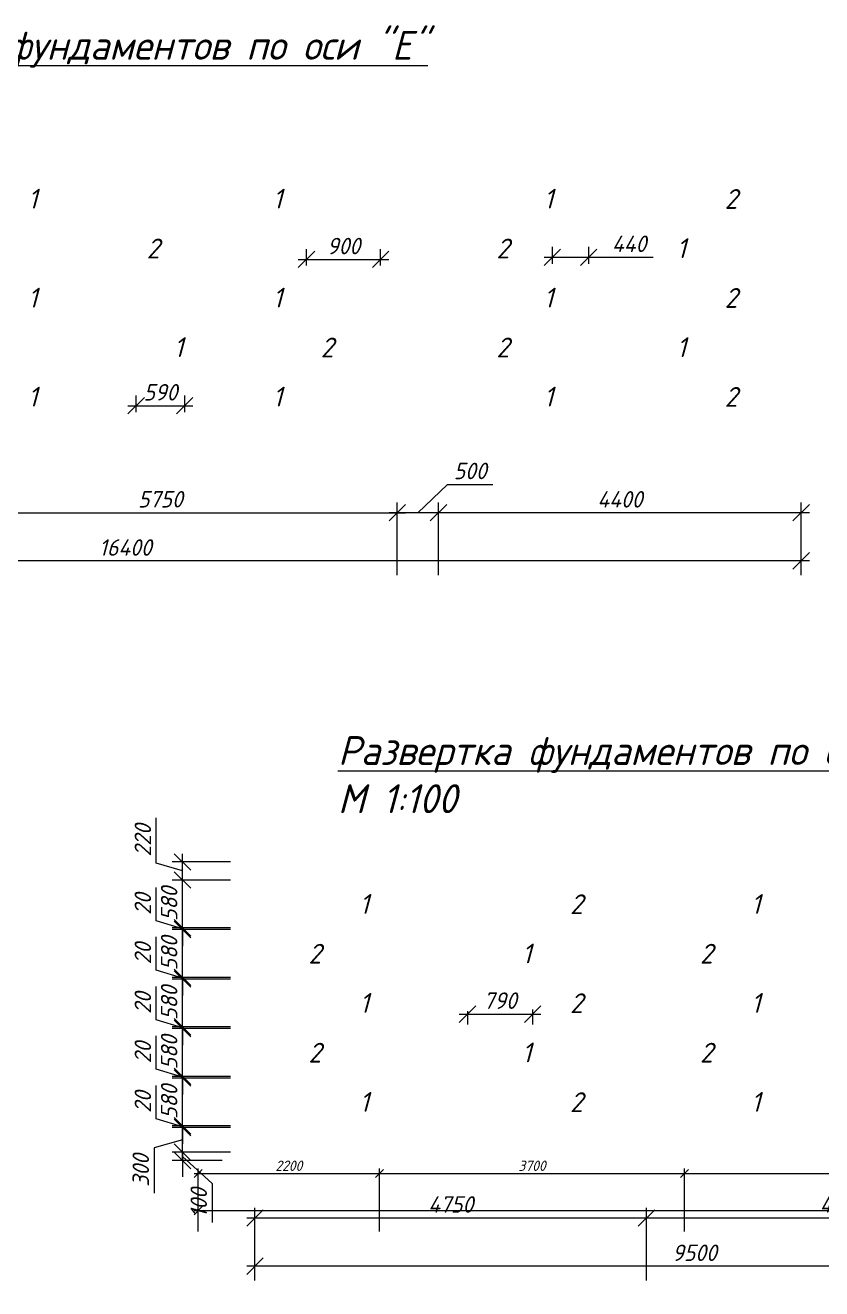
# Model space of a CAD drawing. Header units: millimetres. Extents: x 339888 to 1025294, y -263818 to -40540.
# Drawn here: x 983998 to 993661, y -227525 to -212206 of the extents above; entities that cross this region are included whole.
import ezdxf

# ---------------------------------------------------------------- set-up
doc = ezdxf.new("R2010")
doc.units = ezdxf.units.MM
doc.layers.get('0').update_dxf_attribs({"lineweight": 15})
for name, color, linetype, lineweight in [('0 @ 100', 7, 'Continuous', 15), ('Размеры', 250, 'Continuous', 18), ('Размеры @ 50', 250, 'Continuous', 18)]:
    doc.layers.add(name, color=color, linetype=linetype, lineweight=lineweight)
doc.styles.add('ГОСТ 2', font='GOST_Common Italic.ttf', dxfattribs={"height": 2})
doc.styles.add('ГОСТ 2.5', font='GOST_Common Italic.ttf', dxfattribs={"height": 2.5})
doc.styles.add('ГОСТ 3', font='GOST_Common Italic.ttf', dxfattribs={"height": 3})
doc.dimstyles.new('ГОСТ_2.5К', dxfattribs={"dimtxt": 2.5, "dimasz": 2, "dimexe": 1.25, "dimexo": 1, "dimtad": 1, "dimdec": 0, "dimtxsty": 'ГОСТ 2.5', "dimblk": 'OBLIQUE', "dimcen": -2, "dimdle": 1, "dimclrd": 251, "dimclre": 251, "dimclrt": 251, "dimadec": 1, "dimazin": 0, "dimtfac": 1, "dimtdec": 0, "dimtmove": 0, "dimatfit": 3, "dimfxl": 1, "dimlwd": 15, "dimlwe": 15, "dimarcsym": 1})
doc.dimstyles.new('ГОСТ_2К', dxfattribs={"dimtxt": 2, "dimasz": 2, "dimexe": 1.25, "dimexo": 1, "dimtad": 1, "dimdec": 0, "dimtxsty": 'ГОСТ 2', "dimblk": 'OBLIQUE', "dimcen": -2.5, "dimdle": 1, "dimclrd": 251, "dimclre": 251, "dimclrt": 256, "dimadec": 1, "dimazin": 0, "dimtfac": 1, "dimtdec": 0, "dimtmove": 0, "dimatfit": 3, "dimfxl": 1, "dimlwd": 15, "dimlwe": 15, "dimarcsym": 1})

# ---------------------------------------------------------------- blocks, each defined once
blk = doc.blocks.new('_Oblique')
at = {"color": 0, "linetype": 'ByBlock', "lineweight": -2}
blk.add_line((-0.5, -0.5), (0.5, 0.5), dxfattribs=at)
blk = doc.blocks.new('*D78')
at = {"layer": 'Defpoints', "color": 0, "lineweight": 15, "transparency": 16777216}
for p in [(988296, -226128), (986096, -226879), (988296, -226879)]:
    blk.add_point(p, dxfattribs=at)
at = {"layer": 'Размеры', "color": 251, "lineweight": 15, "transparency": 16777216}
for p, q in [((986096, -226829), (986096, -226066)), ((988296, -226829), (988296, -226066)), ((986046, -226128), (988346, -226128))]:
    blk.add_line(p, q, dxfattribs=at)
at = {"layer": 'Размеры', "color": 251, "lineweight": 15, "transparency": 16777216, "xscale": 100, "yscale": 100, "zscale": 100, "rotation": 180}
blk.add_blockref('_Oblique', (986096, -226128), dxfattribs=at)
at = {"layer": 'Размеры', "color": 251, "lineweight": 15, "transparency": 16777216, "xscale": 100, "yscale": 100, "zscale": 100}
blk.add_blockref('_Oblique', (988296, -226128), dxfattribs=at)
at = {"layer": 'Размеры', "color": 251, "transparency": 16777216, "insert": (987196, -226034), "char_height": 125, "attachment_point": 5, "style": 'ГОСТ 2.5'}
blk.add_mtext('2200', dxfattribs=at)
blk = doc.blocks.new('*D79')
at = {"layer": 'Defpoints', "color": 0, "lineweight": 15, "transparency": 16777216}
for p in [(991996, -226128), (988296, -226879), (991996, -226879)]:
    blk.add_point(p, dxfattribs=at)
at = {"layer": 'Размеры', "color": 251, "lineweight": 15, "transparency": 16777216}
for p, q in [((988296, -226829), (988296, -226066)), ((991996, -226829), (991996, -226066)), ((988246, -226128), (992046, -226128))]:
    blk.add_line(p, q, dxfattribs=at)
at = {"layer": 'Размеры', "color": 251, "lineweight": 15, "transparency": 16777216, "xscale": 100, "yscale": 100, "zscale": 100, "rotation": 180}
blk.add_blockref('_Oblique', (988296, -226128), dxfattribs=at)
at = {"layer": 'Размеры', "color": 251, "lineweight": 15, "transparency": 16777216, "xscale": 100, "yscale": 100, "zscale": 100}
blk.add_blockref('_Oblique', (991996, -226128), dxfattribs=at)
at = {"layer": 'Размеры', "color": 251, "transparency": 16777216, "insert": (990146, -226034), "char_height": 125, "attachment_point": 5, "style": 'ГОСТ 2.5'}
blk.add_mtext('3700', dxfattribs=at)
blk = doc.blocks.new('*D80')
at = {"layer": 'Defpoints', "color": 0, "lineweight": 15, "transparency": 16777216}
for p in [(997596, -226128), (991996, -226879), (997596, -226879)]:
    blk.add_point(p, dxfattribs=at)
at = {"layer": 'Размеры', "color": 251, "lineweight": 15, "transparency": 16777216}
for p, q in [((991996, -226829), (991996, -226066)), ((997596, -226829), (997596, -226066)), ((991946, -226128), (997646, -226128))]:
    blk.add_line(p, q, dxfattribs=at)
at = {"layer": 'Размеры', "color": 251, "lineweight": 15, "transparency": 16777216, "xscale": 100, "yscale": 100, "zscale": 100, "rotation": 180}
blk.add_blockref('_Oblique', (991996, -226128), dxfattribs=at)
at = {"layer": 'Размеры', "color": 251, "lineweight": 15, "transparency": 16777216, "xscale": 100, "yscale": 100, "zscale": 100}
blk.add_blockref('_Oblique', (997596, -226128), dxfattribs=at)
at = {"layer": 'Размеры', "color": 251, "transparency": 16777216, "insert": (994796, -226034), "char_height": 125, "attachment_point": 5, "style": 'ГОСТ 2.5'}
blk.add_mtext('5600', dxfattribs=at)
blk = doc.blocks.new('*D83')
at = {"layer": 'Defpoints', "color": 0, "lineweight": 15, "transparency": 16777216}
for p in [(986096, -226579), (986096, -226879), (1002496, -226879)]:
    blk.add_point(p, dxfattribs=at)
at = {"layer": 'Размеры', "color": 251, "lineweight": 15, "transparency": 16777216}
for p, q in [((986096, -226829), (986096, -226516)), ((1002496, -226829), (1002496, -226516)), ((1002546, -226579), (986046, -226579))]:
    blk.add_line(p, q, dxfattribs=at)
at = {"layer": 'Размеры', "color": 251, "lineweight": 15, "transparency": 16777216, "xscale": 100, "yscale": 100, "zscale": 100, "rotation": 180}
blk.add_blockref('_Oblique', (986096, -226579), dxfattribs=at)
at = {"layer": 'Размеры', "color": 251, "lineweight": 15, "transparency": 16777216, "xscale": 100, "yscale": 100, "zscale": 100}
blk.add_blockref('_Oblique', (1002496, -226579), dxfattribs=at)
at = {"layer": 'Размеры', "color": 251, "transparency": 16777216, "insert": (994296, -226485), "char_height": 125, "attachment_point": 5, "style": 'ГОСТ 2.5'}
blk.add_mtext('16400', dxfattribs=at)
blk = doc.blocks.new('*D145')
at = {"color": 251, "lineweight": 15, "transparency": 16777216}
for p, q in [((982662, -218116), (988612, -218116)), ((982762, -218874), (982762, -217991)), ((988512, -218874), (988512, -217991))]:
    blk.add_line(p, q, dxfattribs=at)
at = {"layer": 'Defpoints', "color": 0, "lineweight": 15, "transparency": 16777216}
for p in [(988512, -218116), (982762, -218974), (988512, -218974)]:
    blk.add_point(p, dxfattribs=at)
at = {"color": 251, "lineweight": 15, "transparency": 16777216, "xscale": 200, "yscale": 200, "zscale": 200, "rotation": 180}
blk.add_blockref('_Oblique', (982762, -218116), dxfattribs=at)
at = {"color": 251, "lineweight": 15, "transparency": 16777216, "xscale": 200, "yscale": 200, "zscale": 200}
blk.add_blockref('_Oblique', (988512, -218116), dxfattribs=at)
at = {"transparency": 16777216, "insert": (985637, -217953), "char_height": 200, "attachment_point": 5, "style": 'ГОСТ 2'}
blk.add_mtext('5750', dxfattribs=at)
blk = doc.blocks.new('*D146')
at = {"color": 251, "lineweight": 15, "transparency": 16777216}
for p, q in [((977012, -218874), (977012, -218575)), ((993412, -218874), (993412, -218575)), ((993512, -218700), (976912, -218700))]:
    blk.add_line(p, q, dxfattribs=at)
at = {"layer": 'Defpoints', "color": 0, "lineweight": 15, "transparency": 16777216}
for p in [(977012, -218700), (977012, -218974), (993412, -218974)]:
    blk.add_point(p, dxfattribs=at)
at = {"color": 251, "lineweight": 15, "transparency": 16777216, "xscale": 200, "yscale": 200, "zscale": 200, "rotation": 180}
blk.add_blockref('_Oblique', (977012, -218700), dxfattribs=at)
at = {"color": 251, "lineweight": 15, "transparency": 16777216, "xscale": 200, "yscale": 200, "zscale": 200}
blk.add_blockref('_Oblique', (993412, -218700), dxfattribs=at)
at = {"transparency": 16777216, "insert": (985212, -218538), "char_height": 200, "attachment_point": 5, "style": 'ГОСТ 2'}
blk.add_mtext('16400', dxfattribs=at)
blk = doc.blocks.new('*D147')
at = {"color": 251, "lineweight": 15, "transparency": 16777216}
for p, q in [((993512, -218116), (988912, -218116)), ((989012, -218874), (989012, -217991)), ((993412, -218874), (993412, -217991))]:
    blk.add_line(p, q, dxfattribs=at)
at = {"layer": 'Defpoints', "color": 0, "lineweight": 15, "transparency": 16777216}
for p in [(989012, -218116), (989012, -218974), (993412, -218974)]:
    blk.add_point(p, dxfattribs=at)
at = {"color": 251, "lineweight": 15, "transparency": 16777216, "xscale": 200, "yscale": 200, "zscale": 200, "rotation": 180}
blk.add_blockref('_Oblique', (989012, -218116), dxfattribs=at)
at = {"color": 251, "lineweight": 15, "transparency": 16777216, "xscale": 200, "yscale": 200, "zscale": 200}
blk.add_blockref('_Oblique', (993412, -218116), dxfattribs=at)
at = {"transparency": 16777216, "insert": (991212, -217954), "char_height": 200, "attachment_point": 5, "style": 'ГОСТ 2'}
blk.add_mtext('4400', dxfattribs=at)
blk = doc.blocks.new('*D148')
at = {"color": 251, "lineweight": 15, "transparency": 16777216}
for p, q in [((988762, -218116), (989120, -217773)), ((989120, -217773), (989670, -217773)), ((989112, -218116), (988412, -218116)), ((988512, -218874), (988512, -217991)), ((989012, -218874), (989012, -217991))]:
    blk.add_line(p, q, dxfattribs=at)
at = {"layer": 'Defpoints', "color": 0, "lineweight": 15, "transparency": 16777216}
for p in [(988512, -218116), (988512, -218974), (989012, -218974)]:
    blk.add_point(p, dxfattribs=at)
at = {"color": 251, "lineweight": 15, "transparency": 16777216, "xscale": 200, "yscale": 200, "zscale": 200, "rotation": 180}
blk.add_blockref('_Oblique', (988512, -218116), dxfattribs=at)
at = {"color": 251, "lineweight": 15, "transparency": 16777216, "xscale": 200, "yscale": 200, "zscale": 200}
blk.add_blockref('_Oblique', (989012, -218116), dxfattribs=at)
at = {"transparency": 16777216, "insert": (989395, -217610), "char_height": 200, "attachment_point": 5, "style": 'ГОСТ 2'}
blk.add_mtext('500', dxfattribs=at)
blk = doc.blocks.new('*D182')
at = {"color": 251, "lineweight": 15, "transparency": 16777216}
for p, q in [((985906, -225970), (985906, -225470)), ((986487, -225570), (985781, -225570)), ((985906, -225720), (985562, -225816)), ((985562, -225816), (985562, -226366)), ((986487, -225870), (985781, -225870))]:
    blk.add_line(p, q, dxfattribs=at)
at = {"layer": 'Defpoints', "color": 0, "lineweight": 15, "transparency": 16777216}
for p in [(985906, -225570), (986587, -225570), (986587, -225870)]:
    blk.add_point(p, dxfattribs=at)
at = {"color": 251, "lineweight": 15, "transparency": 16777216, "xscale": 200, "yscale": 200, "zscale": 200}
for p, rotation in [((985906, -225570), 90), ((985906, -225870), 270)]:
    blk.add_blockref('_Oblique', p, dxfattribs=dict(at, rotation=rotation))
at = {"transparency": 16777216, "insert": (985400, -226091), "char_height": 200, "attachment_point": 5, "rotation": 90, "style": 'ГОСТ 2'}
blk.add_mtext('300', dxfattribs=at)
blk = doc.blocks.new('*D183')
at = {"color": 251, "lineweight": 15, "transparency": 16777216}
for p, q in [((985587, -225464), (985587, -225059)), ((985906, -225560), (985587, -225464)), ((985906, -225550), (985906, -225350)), ((986487, -225550), (985781, -225550)), ((986487, -225570), (985781, -225570)), ((985906, -225570), (985906, -225550)), ((985906, -225570), (985906, -225550)), ((985906, -225570), (985906, -225770))]:
    blk.add_line(p, q, dxfattribs=at)
at = {"layer": 'Defpoints', "color": 0, "lineweight": 15, "transparency": 16777216}
for p in [(985906, -225550), (986587, -225550), (986587, -225570)]:
    blk.add_point(p, dxfattribs=at)
at = {"color": 251, "lineweight": 15, "transparency": 16777216, "xscale": 200, "yscale": 200, "zscale": 200}
for p, rotation in [((985906, -225550), 270), ((985906, -225570), 90)]:
    blk.add_blockref('_Oblique', p, dxfattribs=dict(at, rotation=rotation))
at = {"transparency": 16777216, "insert": (985425, -225262), "char_height": 200, "attachment_point": 5, "rotation": 90, "style": 'ГОСТ 2'}
blk.add_mtext('20', dxfattribs=at)
blk = doc.blocks.new('*D184')
at = {"color": 251, "lineweight": 15, "transparency": 16777216}
for p, q in [((985906, -225650), (985906, -224870)), ((986487, -224970), (985781, -224970)), ((986487, -225550), (985781, -225550))]:
    blk.add_line(p, q, dxfattribs=at)
at = {"layer": 'Defpoints', "color": 0, "lineweight": 15, "transparency": 16777216}
for p in [(985906, -224970), (986587, -224970), (986587, -225550)]:
    blk.add_point(p, dxfattribs=at)
at = {"color": 251, "lineweight": 15, "transparency": 16777216, "xscale": 200, "yscale": 200, "zscale": 200}
for p, rotation in [((985906, -224970), 90), ((985906, -225550), 270)]:
    blk.add_blockref('_Oblique', p, dxfattribs=dict(at, rotation=rotation))
at = {"transparency": 16777216, "insert": (985744, -225260), "char_height": 200, "attachment_point": 5, "rotation": 90, "style": 'ГОСТ 2'}
blk.add_mtext('580', dxfattribs=at)
blk = doc.blocks.new('*D185')
at = {"color": 251, "lineweight": 15, "transparency": 16777216}
for p, q in [((985587, -224864), (985587, -224459)), ((985906, -224960), (985587, -224864)), ((985906, -224950), (985906, -224750)), ((986487, -224950), (985781, -224950)), ((986487, -224970), (985781, -224970)), ((985906, -224970), (985906, -224950)), ((985906, -224970), (985906, -224950)), ((985906, -224970), (985906, -225170))]:
    blk.add_line(p, q, dxfattribs=at)
at = {"layer": 'Defpoints', "color": 0, "lineweight": 15, "transparency": 16777216}
for p in [(985906, -224950), (986587, -224950), (986587, -224970)]:
    blk.add_point(p, dxfattribs=at)
at = {"color": 251, "lineweight": 15, "transparency": 16777216, "xscale": 200, "yscale": 200, "zscale": 200}
for p, rotation in [((985906, -224950), 270), ((985906, -224970), 90)]:
    blk.add_blockref('_Oblique', p, dxfattribs=dict(at, rotation=rotation))
at = {"transparency": 16777216, "insert": (985425, -224662), "char_height": 200, "attachment_point": 5, "rotation": 90, "style": 'ГОСТ 2'}
blk.add_mtext('20', dxfattribs=at)
blk = doc.blocks.new('*D186')
at = {"color": 251, "lineweight": 15, "transparency": 16777216}
for p, q in [((986487, -224370), (985781, -224370)), ((985906, -225050), (985906, -224270)), ((986487, -224950), (985781, -224950))]:
    blk.add_line(p, q, dxfattribs=at)
at = {"layer": 'Defpoints', "color": 0, "lineweight": 15, "transparency": 16777216}
for p in [(985906, -224370), (986587, -224370), (986587, -224950)]:
    blk.add_point(p, dxfattribs=at)
at = {"color": 251, "lineweight": 15, "transparency": 16777216, "xscale": 200, "yscale": 200, "zscale": 200}
for p, rotation in [((985906, -224370), 90), ((985906, -224950), 270)]:
    blk.add_blockref('_Oblique', p, dxfattribs=dict(at, rotation=rotation))
at = {"transparency": 16777216, "insert": (985744, -224660), "char_height": 200, "attachment_point": 5, "rotation": 90, "style": 'ГОСТ 2'}
blk.add_mtext('580', dxfattribs=at)
blk = doc.blocks.new('*D187')
at = {"color": 251, "lineweight": 15, "transparency": 16777216}
for p, q in [((985587, -224264), (985587, -223859)), ((985906, -224350), (985906, -224150)), ((985906, -224360), (985587, -224264)), ((986487, -224350), (985781, -224350)), ((986487, -224370), (985781, -224370)), ((985906, -224370), (985906, -224350)), ((985906, -224370), (985906, -224350)), ((985906, -224370), (985906, -224570))]:
    blk.add_line(p, q, dxfattribs=at)
at = {"layer": 'Defpoints', "color": 0, "lineweight": 15, "transparency": 16777216}
for p in [(985906, -224350), (986587, -224350), (986587, -224370)]:
    blk.add_point(p, dxfattribs=at)
at = {"color": 251, "lineweight": 15, "transparency": 16777216, "xscale": 200, "yscale": 200, "zscale": 200}
for p, rotation in [((985906, -224350), 270), ((985906, -224370), 90)]:
    blk.add_blockref('_Oblique', p, dxfattribs=dict(at, rotation=rotation))
at = {"transparency": 16777216, "insert": (985425, -224062), "char_height": 200, "attachment_point": 5, "rotation": 90, "style": 'ГОСТ 2'}
blk.add_mtext('20', dxfattribs=at)
blk = doc.blocks.new('*D188')
at = {"color": 251, "lineweight": 15, "transparency": 16777216}
for p, q in [((986487, -223770), (985781, -223770)), ((985906, -224450), (985906, -223670)), ((986487, -224350), (985781, -224350))]:
    blk.add_line(p, q, dxfattribs=at)
at = {"layer": 'Defpoints', "color": 0, "lineweight": 15, "transparency": 16777216}
for p in [(985906, -223770), (986587, -223770), (986587, -224350)]:
    blk.add_point(p, dxfattribs=at)
at = {"color": 251, "lineweight": 15, "transparency": 16777216, "xscale": 200, "yscale": 200, "zscale": 200}
for p, rotation in [((985906, -223770), 90), ((985906, -224350), 270)]:
    blk.add_blockref('_Oblique', p, dxfattribs=dict(at, rotation=rotation))
at = {"transparency": 16777216, "insert": (985744, -224060), "char_height": 200, "attachment_point": 5, "rotation": 90, "style": 'ГОСТ 2'}
blk.add_mtext('580', dxfattribs=at)
blk = doc.blocks.new('*D189')
at = {"color": 251, "lineweight": 15, "transparency": 16777216}
for p, q in [((985587, -223664), (985587, -223259)), ((985906, -223750), (985906, -223550)), ((985906, -223760), (985587, -223664)), ((986487, -223750), (985781, -223750)), ((986487, -223770), (985781, -223770)), ((985906, -223770), (985906, -223750)), ((985906, -223770), (985906, -223750)), ((985906, -223770), (985906, -223970))]:
    blk.add_line(p, q, dxfattribs=at)
at = {"layer": 'Defpoints', "color": 0, "lineweight": 15, "transparency": 16777216}
for p in [(985906, -223750), (986587, -223750), (986587, -223770)]:
    blk.add_point(p, dxfattribs=at)
at = {"color": 251, "lineweight": 15, "transparency": 16777216, "xscale": 200, "yscale": 200, "zscale": 200}
for p, rotation in [((985906, -223750), 270), ((985906, -223770), 90)]:
    blk.add_blockref('_Oblique', p, dxfattribs=dict(at, rotation=rotation))
at = {"transparency": 16777216, "insert": (985425, -223462), "char_height": 200, "attachment_point": 5, "rotation": 90, "style": 'ГОСТ 2'}
blk.add_mtext('20', dxfattribs=at)
blk = doc.blocks.new('*D190')
at = {"color": 251, "lineweight": 15, "transparency": 16777216}
for p, q in [((986487, -223170), (985781, -223170)), ((985906, -223850), (985906, -223070)), ((986487, -223750), (985781, -223750))]:
    blk.add_line(p, q, dxfattribs=at)
at = {"layer": 'Defpoints', "color": 0, "lineweight": 15, "transparency": 16777216}
for p in [(985906, -223170), (986587, -223170), (986587, -223750)]:
    blk.add_point(p, dxfattribs=at)
at = {"color": 251, "lineweight": 15, "transparency": 16777216, "xscale": 200, "yscale": 200, "zscale": 200}
for p, rotation in [((985906, -223170), 90), ((985906, -223750), 270)]:
    blk.add_blockref('_Oblique', p, dxfattribs=dict(at, rotation=rotation))
at = {"transparency": 16777216, "insert": (985744, -223460), "char_height": 200, "attachment_point": 5, "rotation": 90, "style": 'ГОСТ 2'}
blk.add_mtext('580', dxfattribs=at)
blk = doc.blocks.new('*D191')
at = {"color": 251, "lineweight": 15, "transparency": 16777216}
for p, q in [((985587, -223064), (985587, -222659)), ((985906, -223150), (985906, -222950)), ((985906, -223160), (985587, -223064)), ((986487, -223150), (985781, -223150)), ((986487, -223170), (985781, -223170)), ((985906, -223170), (985906, -223150)), ((985906, -223170), (985906, -223150)), ((985906, -223170), (985906, -223370))]:
    blk.add_line(p, q, dxfattribs=at)
at = {"layer": 'Defpoints', "color": 0, "lineweight": 15, "transparency": 16777216}
for p in [(985906, -223150), (986587, -223150), (986587, -223170)]:
    blk.add_point(p, dxfattribs=at)
at = {"color": 251, "lineweight": 15, "transparency": 16777216, "xscale": 200, "yscale": 200, "zscale": 200}
for p, rotation in [((985906, -223150), 270), ((985906, -223170), 90)]:
    blk.add_blockref('_Oblique', p, dxfattribs=dict(at, rotation=rotation))
at = {"transparency": 16777216, "insert": (985425, -222862), "char_height": 200, "attachment_point": 5, "rotation": 90, "style": 'ГОСТ 2'}
blk.add_mtext('20', dxfattribs=at)
blk = doc.blocks.new('*D192')
at = {"color": 251, "lineweight": 15, "transparency": 16777216}
for p, q in [((986487, -222570), (985781, -222570)), ((985906, -223250), (985906, -222470)), ((986487, -223150), (985781, -223150))]:
    blk.add_line(p, q, dxfattribs=at)
at = {"layer": 'Defpoints', "color": 0, "lineweight": 15, "transparency": 16777216}
for p in [(985906, -222570), (986587, -222570), (986587, -223150)]:
    blk.add_point(p, dxfattribs=at)
at = {"color": 251, "lineweight": 15, "transparency": 16777216, "xscale": 200, "yscale": 200, "zscale": 200}
for p, rotation in [((985906, -222570), 90), ((985906, -223150), 270)]:
    blk.add_blockref('_Oblique', p, dxfattribs=dict(at, rotation=rotation))
at = {"transparency": 16777216, "insert": (985744, -222860), "char_height": 200, "attachment_point": 5, "rotation": 90, "style": 'ГОСТ 2'}
blk.add_mtext('580', dxfattribs=at)
blk = doc.blocks.new('*D193')
at = {"color": 251, "lineweight": 15, "transparency": 16777216}
for p, q in [((985587, -222364), (985587, -221814)), ((985906, -222670), (985906, -222250)), ((985906, -222460), (985587, -222364)), ((986487, -222350), (985781, -222350)), ((986487, -222570), (985781, -222570))]:
    blk.add_line(p, q, dxfattribs=at)
at = {"layer": 'Defpoints', "color": 0, "lineweight": 15, "transparency": 16777216}
for p in [(985906, -222350), (986587, -222350), (986587, -222570)]:
    blk.add_point(p, dxfattribs=at)
at = {"color": 251, "lineweight": 15, "transparency": 16777216, "xscale": 200, "yscale": 200, "zscale": 200}
for p, rotation in [((985906, -222350), 90), ((985906, -222570), 270)]:
    blk.add_blockref('_Oblique', p, dxfattribs=dict(at, rotation=rotation))
at = {"transparency": 16777216, "insert": (985425, -222089), "char_height": 200, "attachment_point": 5, "rotation": 90, "style": 'ГОСТ 2'}
blk.add_mtext('220', dxfattribs=at)
blk = doc.blocks.new('*D194')
at = {"color": 251, "lineweight": 15, "transparency": 16777216}
for p, q in [((985906, -225870), (985906, -225670)), ((986387, -225870), (985781, -225870)), ((985906, -225870), (985906, -225970)), ((985906, -225870), (985906, -225970)), ((985906, -225920), (986265, -226248)), ((986387, -225970), (985781, -225970)), ((985906, -225970), (985906, -226170)), ((986265, -226248), (986265, -226720))]:
    blk.add_line(p, q, dxfattribs=at)
at = {"layer": 'Defpoints', "color": 0, "lineweight": 15, "transparency": 16777216}
for p in [(986487, -225870), (985906, -225970), (986487, -225970)]:
    blk.add_point(p, dxfattribs=at)
at = {"color": 251, "lineweight": 15, "transparency": 16777216, "xscale": 200, "yscale": 200, "zscale": 200}
for p, rotation in [((985906, -225870), 270), ((985906, -225970), 90)]:
    blk.add_blockref('_Oblique', p, dxfattribs=dict(at, rotation=rotation))
at = {"transparency": 16777216, "insert": (986103, -226484), "char_height": 200, "attachment_point": 5, "rotation": 90, "style": 'ГОСТ 2'}
blk.add_mtext('100', dxfattribs=at)
blk = doc.blocks.new('*D195')
at = {"color": 251, "lineweight": 15, "transparency": 16777216}
for p, q in [((986785, -227425), (986785, -226542)), ((991535, -227425), (991535, -226542)), ((986685, -226667), (991635, -226667))]:
    blk.add_line(p, q, dxfattribs=at)
at = {"layer": 'Defpoints', "color": 0, "lineweight": 15, "transparency": 16777216}
for p in [(991535, -226667), (986785, -227525), (991535, -227525)]:
    blk.add_point(p, dxfattribs=at)
at = {"color": 251, "lineweight": 15, "transparency": 16777216, "xscale": 200, "yscale": 200, "zscale": 200, "rotation": 180}
blk.add_blockref('_Oblique', (986785, -226667), dxfattribs=at)
at = {"color": 251, "lineweight": 15, "transparency": 16777216, "xscale": 200, "yscale": 200, "zscale": 200}
blk.add_blockref('_Oblique', (991535, -226667), dxfattribs=at)
at = {"transparency": 16777216, "insert": (989160, -226503), "char_height": 200, "attachment_point": 5, "style": 'ГОСТ 2'}
blk.add_mtext('4750', dxfattribs=at)
blk = doc.blocks.new('*D196')
at = {"color": 251, "lineweight": 15, "transparency": 16777216}
for p, q in [((991535, -227425), (991535, -226542)), ((996285, -227425), (996285, -226542)), ((991435, -226667), (996385, -226667))]:
    blk.add_line(p, q, dxfattribs=at)
at = {"layer": 'Defpoints', "color": 0, "lineweight": 15, "transparency": 16777216}
for p in [(996285, -226667), (991535, -227525), (996285, -227525)]:
    blk.add_point(p, dxfattribs=at)
at = {"color": 251, "lineweight": 15, "transparency": 16777216, "xscale": 200, "yscale": 200, "zscale": 200, "rotation": 180}
blk.add_blockref('_Oblique', (991535, -226667), dxfattribs=at)
at = {"color": 251, "lineweight": 15, "transparency": 16777216, "xscale": 200, "yscale": 200, "zscale": 200}
blk.add_blockref('_Oblique', (996285, -226667), dxfattribs=at)
at = {"transparency": 16777216, "insert": (993910, -226503), "char_height": 200, "attachment_point": 5, "style": 'ГОСТ 2'}
blk.add_mtext('4750', dxfattribs=at)
blk = doc.blocks.new('*D220')
at = {"color": 251, "lineweight": 15, "transparency": 16777216}
for p, q in [((986785, -227425), (986785, -227126)), ((996285, -227425), (996285, -227126)), ((996385, -227251), (986685, -227251))]:
    blk.add_line(p, q, dxfattribs=at)
at = {"layer": 'Defpoints', "color": 0, "lineweight": 15, "transparency": 16777216}
for p in [(986785, -227251), (986785, -227525), (996285, -227525)]:
    blk.add_point(p, dxfattribs=at)
at = {"color": 251, "lineweight": 15, "transparency": 16777216, "xscale": 200, "yscale": 200, "zscale": 200, "rotation": 180}
blk.add_blockref('_Oblique', (986785, -227251), dxfattribs=at)
at = {"color": 251, "lineweight": 15, "transparency": 16777216, "xscale": 200, "yscale": 200, "zscale": 200}
blk.add_blockref('_Oblique', (996285, -227251), dxfattribs=at)
at = {"transparency": 16777216, "insert": (992117, -227089), "char_height": 200, "attachment_point": 5, "style": 'ГОСТ 2'}
blk.add_mtext('9500', dxfattribs=at)
blk = doc.blocks.new('*D267')
at = {"color": 251, "lineweight": 15, "transparency": 16777216}
for p, q in [((989264, -224196), (990253, -224196)), ((989364, -224159), (989364, -224321)), ((990153, -224141), (990153, -224321))]:
    blk.add_line(p, q, dxfattribs=at)
at = {"layer": 'Defpoints', "color": 0, "lineweight": 15, "transparency": 16777216}
for p in [(989364, -224059), (990153, -224041), (990153, -224196)]:
    blk.add_point(p, dxfattribs=at)
at = {"color": 251, "lineweight": 15, "transparency": 16777216, "xscale": 200, "yscale": 200, "zscale": 200, "rotation": 180}
blk.add_blockref('_Oblique', (989364, -224196), dxfattribs=at)
at = {"color": 251, "lineweight": 15, "transparency": 16777216, "xscale": 200, "yscale": 200, "zscale": 200}
blk.add_blockref('_Oblique', (990153, -224196), dxfattribs=at)
at = {"transparency": 16777216, "insert": (989758, -224032), "char_height": 200, "attachment_point": 5, "style": 'ГОСТ 2'}
blk.add_mtext('790', dxfattribs=at)
blk = doc.blocks.new('*D272')
at = {"color": 251, "lineweight": 15, "transparency": 16777216}
for p, q in [((990393, -215099), (990393, -214894)), ((990834, -215099), (990834, -214894)), ((990293, -215019), (990834, -215019)), ((990834, -215019), (991614, -215019))]:
    blk.add_line(p, q, dxfattribs=at)
at = {"layer": 'Defpoints', "color": 0, "lineweight": 15, "transparency": 16777216}
for p in [(990834, -215019), (990393, -215199), (990834, -215199)]:
    blk.add_point(p, dxfattribs=at)
at = {"color": 251, "lineweight": 15, "transparency": 16777216, "xscale": 200, "yscale": 200, "zscale": 200, "rotation": 180}
blk.add_blockref('_Oblique', (990393, -215019), dxfattribs=at)
at = {"color": 251, "lineweight": 15, "transparency": 16777216, "xscale": 200, "yscale": 200, "zscale": 200}
blk.add_blockref('_Oblique', (990834, -215019), dxfattribs=at)
at = {"transparency": 16777216, "insert": (991324, -214856), "char_height": 200, "attachment_point": 5, "style": 'ГОСТ 2'}
blk.add_mtext('440', dxfattribs=at)
blk = doc.blocks.new('*D273')
at = {"color": 251, "lineweight": 15, "transparency": 16777216}
for p, q in [((985343, -216899), (985343, -216694)), ((985933, -216899), (985933, -216694)), ((985243, -216819), (986033, -216819))]:
    blk.add_line(p, q, dxfattribs=at)
at = {"layer": 'Defpoints', "color": 0, "lineweight": 15, "transparency": 16777216}
for p in [(985933, -216819), (985343, -216999), (985933, -216999)]:
    blk.add_point(p, dxfattribs=at)
at = {"color": 251, "lineweight": 15, "transparency": 16777216, "xscale": 200, "yscale": 200, "zscale": 200, "rotation": 180}
blk.add_blockref('_Oblique', (985343, -216819), dxfattribs=at)
at = {"color": 251, "lineweight": 15, "transparency": 16777216, "xscale": 200, "yscale": 200, "zscale": 200}
blk.add_blockref('_Oblique', (985933, -216819), dxfattribs=at)
at = {"transparency": 16777216, "insert": (985638, -216656), "char_height": 200, "attachment_point": 5, "style": 'ГОСТ 2'}
blk.add_mtext('590', dxfattribs=at)
blk = doc.blocks.new('*D274')
at = {"color": 251, "lineweight": 15, "transparency": 16777216}
for p, q in [((987310, -215045), (988410, -215045)), ((987410, -215119), (987410, -214920)), ((988310, -215119), (988310, -214920))]:
    blk.add_line(p, q, dxfattribs=at)
at = {"layer": 'Defpoints', "color": 0, "lineweight": 15, "transparency": 16777216}
for p in [(988310, -215045), (987410, -215219), (988310, -215219)]:
    blk.add_point(p, dxfattribs=at)
at = {"color": 251, "lineweight": 15, "transparency": 16777216, "xscale": 200, "yscale": 200, "zscale": 200, "rotation": 180}
blk.add_blockref('_Oblique', (987410, -215045), dxfattribs=at)
at = {"color": 251, "lineweight": 15, "transparency": 16777216, "xscale": 200, "yscale": 200, "zscale": 200}
blk.add_blockref('_Oblique', (988310, -215045), dxfattribs=at)
at = {"transparency": 16777216, "insert": (987860, -214883), "char_height": 200, "attachment_point": 5, "style": 'ГОСТ 2'}
blk.add_mtext('900', dxfattribs=at)

msp = doc.modelspace()

# ---------------------------------------------------------------- texts
at = {"layer": '0 @ 100', "style": 'ГОСТ 3'}
for s, p in [('1', (984031.61789, -214428.63758)), ('1', (987001.36256, -214428.63758)), ('1', (990289.27568, -214428.63758)), ('2', (992482.71072, -214432.27305)), ('2', (985471.17589, -215032.27305)), ('2', (989714.91691, -215032.47325)), ('1', (991900.17396, -215028.83778)), ('1', (984031.61789, -215628.63758)), ('1', (987001.36256, -215628.63758)), ('1', (990289.27568, -215628.63758)), ('2', (992482.71072, -215632.27305)), ('1', (985801.3625, -216228.83778)), ('1', (991901.53567, -216228.83778)), ('2', (987582.53759, -216232.47325)), ('2', (989713.5552, -216232.47325)), ('1', (984031.61789, -216828.63758)), ('1', (987001.36256, -216828.63758)), ('1', (990289.27568, -216828.63758)), ('2', (992482.71072, -216832.27305)), ('1', (988053.62115, -222979.27333)), ('2', (990606.41256, -222982.9088)), ('1', (992803.36577, -222979.27333)), ('2', (987433.65459, -223582.9088)), ('1', (990025.23746, -223579.27333)), ('2', (992183.3992, -223582.9088)), ('1', (988053.62117, -224179.27333)), ('2', (990606.41256, -224182.9088)), ('1', (992803.36578, -224179.27333)), ('2', (987433.65459, -224782.9088)), ('1', (990025.23746, -224779.27333)), ('2', (992183.3992, -224782.9088)), ('1', (988053.62117, -225379.27333)), ('2', (990606.41256, -225382.9088)), ('1', (992803.36578, -225379.27333))]:
    msp.add_text(s, height=240, dxfattribs=at).set_placement(p)
at = {"layer": '0 @ 100', "char_height": 350, "attachment_point": 1, "style": 'ГОСТ 3'}
for s, width, insert in [('\\pi235.1;{\\LРазвертка фундаментов по оси "Е"\\P\\pi3516.9;}М 1:100', 8440.921773, (981233.08609, -212274.46554)), ('\\pi142.4;{\\LРазвертка фундаментов по оси "1"\\P\\pi3335.6;}М 1:100', 8078.4071459, (987649.16613, -220825.09873))]:
    msp.add_mtext_dynamic_manual_height_columns(s, width=width, gutter_width=1500, heights=[0], dxfattribs=dict(at, insert=insert))

# ---------------------------------------------------------------- dimensions: what is measured, and where the dimension line sits
at = {"layer": '0 @ 100'}
for base, p1, p2, override, picture, middle in [((988310.43172, -215045.18241), (987410.07001, -215218.86054), (988310.43172, -215218.86054), {"dimscale": 100, "dimtix": 0, "dimtofl": 1, "dimtmove": 0, "dimatfit": 3}, '*D274', (987860.25086, -214882.68241)), ((990833.96661, -215018.85737), (990393.47733, -215199.06074), (990833.96661, -215199.06074), {"dimscale": 100, "dimtix": 0, "dimtofl": 1, "dimtmove": 0, "dimatfit": 3}, '*D272', (991324.11812, -214856.35737)), ((985933.43178, -216818.75726), (985343.04889, -216998.96063), (985933.43178, -216998.86054), {"dimscale": 100, "dimtix": 0, "dimtofl": 1, "dimtmove": 0, "dimatfit": 3}, '*D273', (985638.24034, -216656.25726)), ((988511.68711, -218116.4466), (982761.68711, -218974.14603), (988511.68711, -218974.14603), {"dimscale": 100, "dimtix": 0, "dimtofl": 1, "dimtmove": 1, "dimatfit": 3}, '*D145', (985636.68711, -217952.65872)), ((989011.86023, -218116.4466), (993411.86023, -218973.63702), (989011.86023, -218973.63702), {"dimscale": 100, "dimtix": 0, "dimtofl": 1, "dimtmove": 0, "dimatfit": 3}, '*D147', (991211.86023, -217953.9466)), ((990153.3076, -224195.82441), (989363.69037, -224059.49629), (990153.3076, -224041.49894), {"dimscale": 100, "dimtix": 0, "dimtofl": 1, "dimtmove": 0, "dimatfit": 3}, '*D267', (989758.49899, -224032.03653)), ((991535.30668, -226667.07979), (986785.30668, -227524.77922), (991535.30668, -227524.77922), {"dimscale": 100, "dimtix": 0, "dimtofl": 1, "dimtmove": 0, "dimatfit": 3}, '*D195', (989160.30668, -226503.29191)), ((996285.30668, -226667.07979), (991535.30668, -227524.77922), (996285.30668, -227524.77922), {"dimscale": 100, "dimtix": 0, "dimtofl": 1, "dimtmove": 1, "dimatfit": 3}, '*D196', (993910.30668, -226503.29191))]:
    dim = msp.add_linear_dim(base=base, p1=p1, p2=p2, dimstyle='ГОСТ_2К', override=override, dxfattribs=at)
    dim.commit()
    dim.dimension.update_dxf_attribs({"geometry": picture, "text_midpoint": middle})
for base, p1, p2, picture, middle in [((988511.68711, -218116.4466), (989011.86023, -218973.63702), (988511.68711, -218974.14603), '*D148', (989182.92897, -217772.6966)), ((977011.68711, -218700.37807), (993411.86023, -218973.63702), (977011.68711, -218974.1493), '*D146', (985211.77367, -218700.37807)), ((986785.30668, -227251.01126), (996285.30668, -227524.77922), (986785.30668, -227524.77922), '*D220', (992116.68868, -227251.01126))]:
    dim = msp.add_linear_dim(base=base, p1=p1, p2=p2, dimstyle='ГОСТ_2К', override={"dimscale": 100, "dimtix": 0, "dimtofl": 1, "dimtmove": 1, "dimatfit": 3}, dxfattribs=at)
    dim.commit()
    dim.dimension.update_dxf_attribs({"geometry": picture, "text_midpoint": middle, "dimtype": 160})
for base, p1, p2, picture, middle in [((985906.0486, -222349.69393), (986586.92378, -222569.69393), (986586.92378, -222349.69393), '*D193', (985424.7986, -222301.56893)), ((985906.0486, -223149.69393), (986586.92378, -223169.69393), (986586.92378, -223149.69393), '*D191', (985424.7986, -223001.56893)), ((985906.0486, -223749.69393), (986586.92378, -223769.69393), (986586.92378, -223749.69393), '*D189', (985424.7986, -223601.56893)), ((985906.0486, -224349.69393), (986586.92378, -224369.69393), (986586.92378, -224349.69393), '*D187', (985424.7986, -224201.56893)), ((985906.0486, -224949.69393), (986586.92378, -224969.69393), (986586.92378, -224949.69393), '*D185', (985424.7986, -224801.56893)), ((985906.0486, -225549.69393), (986586.92378, -225569.69393), (986586.92378, -225549.69393), '*D183', (985424.7986, -225401.56893))]:
    dim = msp.add_linear_dim(base=base, p1=p1, p2=p2, angle=90, dimstyle='ГОСТ_2К', override={"dimscale": 100, "dimtix": 0, "dimtofl": 1, "dimtmove": 1, "dimatfit": 3}, dxfattribs=at)
    dim.commit()
    dim.dimension.update_dxf_attribs({"geometry": picture, "text_midpoint": middle})
for base, p1, p2, picture, middle in [((985906.0486, -222569.69393), (986586.92378, -223149.69393), (986586.92378, -222569.69393), '*D192', (985906.0486, -222859.69393)), ((985906.0486, -223169.69393), (986586.92378, -223749.69393), (986586.92378, -223169.69393), '*D190', (985906.0486, -223459.69393)), ((985906.0486, -223769.69393), (986586.92378, -224349.69393), (986586.92378, -223769.69393), '*D188', (985906.0486, -224059.69393)), ((985906.0486, -224369.69393), (986586.92378, -224949.69393), (986586.92378, -224369.69393), '*D186', (985906.0486, -224659.69393)), ((985906.0486, -224969.69393), (986586.92378, -225549.69393), (986586.92378, -224969.69393), '*D184', (985906.0486, -225259.69393)), ((985906.0486, -225569.69393), (986586.92378, -225869.69393), (986586.92378, -225569.69393), '*D182', (985562.2986, -225878.82845)), ((985906.0486, -225969.69393), (986486.92378, -225869.69393), (986486.92378, -225969.69393), '*D194', (986265.00291, -226310.84302))]:
    dim = msp.add_linear_dim(base=base, p1=p1, p2=p2, angle=90, dimstyle='ГОСТ_2К', override={"dimscale": 100, "dimtix": 0, "dimtofl": 1, "dimtmove": 1, "dimatfit": 3}, dxfattribs=at)
    dim.commit()
    dim.dimension.update_dxf_attribs({"geometry": picture, "text_midpoint": middle, "dimtype": 160})
at = {"layer": 'Размеры @ 50'}
for base, p1, p2, override, picture, middle in [((988296.36905, -226128.07225), (986096.36905, -226878.70816), (988296.36905, -226878.70816), {"dimscale": 50, "dimtix": 0, "dimtofl": 1, "dimtmove": 0, "dimatfit": 3}, '*D78', (987196.36905, -226034.32225)), ((991996.36905, -226128.07225), (988296.36905, -226878.70816), (991996.36905, -226878.70816), {"dimscale": 50, "dimtix": 0, "dimtofl": 1, "dimtmove": 1, "dimatfit": 3}, '*D79', (990146.36905, -226033.51733)), ((997596.36905, -226128.07225), (991996.36905, -226878.70816), (997596.36905, -226878.70816), {"dimscale": 50, "dimtix": 0, "dimtofl": 1, "dimtmove": 1, "dimatfit": 3}, '*D80', (994796.36905, -226034.32225)), ((986096.36905, -226578.97899), (1002496.36905, -226878.70816), (986096.36905, -226878.70816), {"dimscale": 50, "dimtix": 0, "dimtofl": 1, "dimtmove": 1, "dimatfit": 3}, '*D83', (994296.36905, -226485.22899))]:
    dim = msp.add_linear_dim(base=base, p1=p1, p2=p2, dimstyle='ГОСТ_2.5К', override=override, dxfattribs=at)
    dim.commit()
    dim.dimension.update_dxf_attribs({"geometry": picture, "text_midpoint": middle})

doc.saveas('drawing.dxf')
